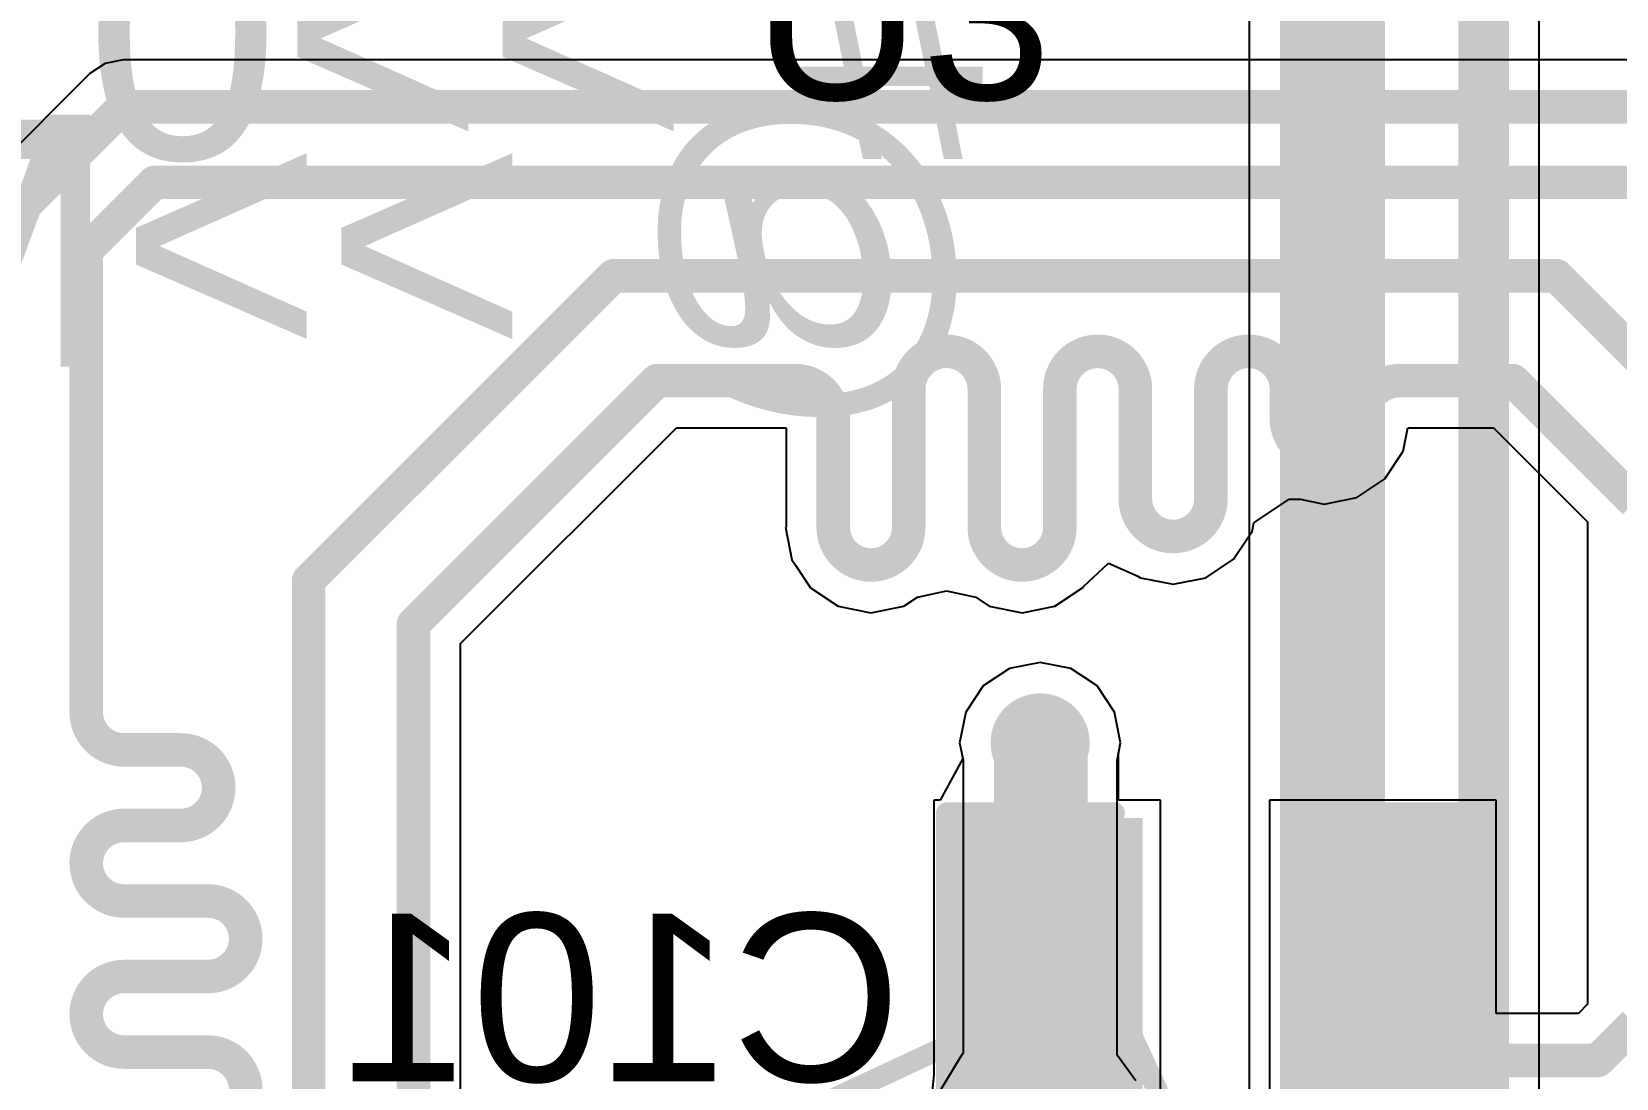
# Model space of a CAD drawing. Header units: millimetres. Extents: x -0.71 to 2.98, y -0.65 to 2.9.
# Drawn here: x -0.353 to 0.0246, y 0.5657 to 0.8152 of the extents above; entities that cross this region are included whole.
import ezdxf

# ---------------------------------------------------------------- set-up
doc = ezdxf.new("R2010")
doc.units = ezdxf.units.MM
doc.header["$MEASUREMENT"] = 0
for name, color, linetype in [('BottomLayer', 5, 'Continuous'), ('BottomOverlay', 54, 'Continuous'), ('BottomPaste', 16, 'Continuous'), ('BottomSolder', 6, 'Continuous'), ('Mechanical2', 216, 'Continuous'), ('PadHoleLayer', 156, 'Continuous'), ('TopLayer', 1, 'Continuous'), ('TopOverlay', 2, 'Continuous'), ('TopPaste', 8, 'Continuous'), ('TopSolder', 216, 'Continuous'), ('ViaHoleLayer', 16, 'Continuous')]:
    doc.layers.add(name, color=color, linetype=linetype)
doc.styles.add('Arial', font='', dxfattribs={"height": 0.2})
doc.styles.get('Arial').set_extended_font_data('Arial')

# ---------------------------------------------------------------- blocks, each defined once
blk = doc.blocks.new('SPM0687LR5H_1_184')
at = {"layer": 'BottomSolder'}
h = blk.add_hatch(color=6, dxfattribs=at)
edge = h.paths.add_edge_path()
edge.add_arc((0, -0.03594), 0.004, 0, 360)
at = {"layer": 'PadHoleLayer'}
h = blk.add_hatch(color=156, dxfattribs=at)
edge = h.paths.add_edge_path()
edge.add_arc((0, -0.03594), 0.02018, 0, 360)
at = {"layer": 'TopLayer'}
h = blk.add_hatch(color=1, dxfattribs=at)
edge = h.paths.add_edge_path()
edge.add_arc((-0.0474, 0.06705), 0.01772, 0, 360)
h = blk.add_hatch(color=1, dxfattribs=at)
edge = h.paths.add_edge_path()
edge.add_arc((0, 0.06705), 0.01772, 0, 360)
h = blk.add_hatch(color=1, dxfattribs=at)
edge = h.paths.add_edge_path()
edge.add_arc((0.0474, 0.06705), 0.01772, 0, 360)
h = blk.add_hatch(color=1, dxfattribs=at)
edge = h.paths.add_edge_path()
edge.add_arc((0, -0.03594), 0.03299, 0, 360)
h = blk.add_hatch(color=1, dxfattribs=at)
edge = h.paths.add_edge_path()
edge.add_arc((-0.0474, -0.06705), 0.01772, 0, 360)
h = blk.add_hatch(color=1, dxfattribs=at)
edge = h.paths.add_edge_path()
edge.add_arc((0.0474, -0.06705), 0.01772, 0, 360)
at = {"layer": 'TopPaste'}
h = blk.add_hatch(color=8, dxfattribs=at)
edge = h.paths.add_edge_path()
edge.add_arc((-0.0474, 0.06705), 0.01772, 0, 360)
h = blk.add_hatch(color=8, dxfattribs=at)
edge = h.paths.add_edge_path()
edge.add_arc((0, 0.06705), 0.01772, 0, 360)
h = blk.add_hatch(color=8, dxfattribs=at)
edge = h.paths.add_edge_path()
edge.add_arc((0.0474, 0.06705), 0.01772, 0, 360)
h = blk.add_hatch(color=8, dxfattribs=at)
edge = h.paths.add_edge_path()
edge.add_arc((-0.0474, -0.06705), 0.01772, 0, 360)
h = blk.add_hatch(color=8, dxfattribs=at)
edge = h.paths.add_edge_path()
edge.add_arc((0.0474, -0.06705), 0.01772, 0, 360)
at = {"layer": 'TopSolder'}
h = blk.add_hatch(color=216, dxfattribs=at)
edge = h.paths.add_edge_path()
edge.add_arc((-0.0474, 0.06705), 0.02172, 0, 360)
h = blk.add_hatch(color=216, dxfattribs=at)
edge = h.paths.add_edge_path()
edge.add_arc((0, 0.06705), 0.02172, 0, 360)
h = blk.add_hatch(color=216, dxfattribs=at)
edge = h.paths.add_edge_path()
edge.add_arc((0.0474, 0.06705), 0.02172, 0, 360)
h = blk.add_hatch(color=216, dxfattribs=at)
edge = h.paths.add_edge_path()
edge.add_arc((0, -0.03594), 0.03699, 0, 360)
h = blk.add_hatch(color=216, dxfattribs=at)
edge = h.paths.add_edge_path()
edge.add_arc((-0.0474, -0.06705), 0.02172, 0, 360)
h = blk.add_hatch(color=216, dxfattribs=at)
edge = h.paths.add_edge_path()
edge.add_arc((0.0474, -0.06705), 0.02172, 0, 360)
at = {"layer": 'TopOverlay', "const_width": 0.005}
for points in [[(-0.07402, 0.09591), (0.07402, 0.09591)], [(-0.07402, -0.10591), (-0.07402, 0.09591)], [(0.07402, -0.10591), (0.07402, 0.09591)], [(-0.08, 0.07), (-0.085, 0.075)], [(-0.085, 0.065), (-0.085, 0.075)], [(-0.085, 0.065), (-0.08, 0.07)], [(-0.07402, -0.10591), (0.07402, -0.10591)]]:
    blk.add_lwpolyline(points, dxfattribs=at)
at = {"layer": 'TopOverlay', "const_width": 0.0025}
for points in [[(-0.07527, 0.09591, 1), (-0.07277, 0.09591, 1)], [(-0.07527, 0.09591, 1), (-0.07277, 0.09591, 1)], [(0.07277, 0.09591, 1), (0.07527, 0.09591, 1)], [(0.07277, 0.09591, 1), (0.07527, 0.09591, 1)], [(-0.08625, 0.075, 1), (-0.08375, 0.075, 1)], [(-0.08625, 0.075, 1), (-0.08375, 0.075, 1)], [(-0.08125, 0.07, 1), (-0.07875, 0.07, 1)], [(-0.08125, 0.07, 1), (-0.07875, 0.07, 1)], [(-0.08625, 0.065, 1), (-0.08375, 0.065, 1)], [(-0.08625, 0.065, 1), (-0.08375, 0.065, 1)], [(-0.07527, -0.10591, 1), (-0.07277, -0.10591, 1)], [(-0.07527, -0.10591, 1), (-0.07277, -0.10591, 1)], [(0.07277, -0.10591, 1), (0.07527, -0.10591, 1)], [(0.07277, -0.10591, 1), (0.07527, -0.10591, 1)]]:
    blk.add_lwpolyline(points, format="xyb", close=True, dxfattribs=at)
blk = doc.blocks.new('CAP_0805_B_202')
at = {"layer": 'BottomLayer'}
for points in [[(-0.06, 0.03), (-0.02, 0.03), (-0.02, -0.03), (-0.06, -0.03)], [(0.02, 0.03), (0.06, 0.03), (0.06, -0.03), (0.02, -0.03)]]:
    blk.add_hatch(color=5, dxfattribs=at).paths.add_polyline_path(points)
at = {"layer": 'BottomPaste'}
for points in [[(-0.06, 0.03), (-0.02, 0.03), (-0.02, -0.03), (-0.06, -0.03)], [(0.02, 0.03), (0.06, 0.03), (0.06, -0.03), (0.02, -0.03)]]:
    blk.add_hatch(color=16, dxfattribs=at).paths.add_polyline_path(points)
at = {"layer": 'BottomSolder'}
for points in [[(-0.06276, 0.03276), (-0.01724, 0.03276), (-0.01724, -0.03276), (-0.06276, -0.03276)], [(0.01724, 0.03276), (0.06276, 0.03276), (0.06276, -0.03276), (0.01724, -0.03276)]]:
    blk.add_hatch(color=6, dxfattribs=at).paths.add_polyline_path(points)
at = {"layer": 'BottomOverlay', "const_width": 0.005}
for points in [[(-0.064, 0.034), (-0.064, -0.034)], [(-0.024, 0.034), (-0.064, 0.034)], [(0.064, 0.034), (0.024, 0.034)], [(0.064, 0.034), (0.064, -0.034)], [(-0.024, -0.034), (-0.064, -0.034)], [(0.064, -0.034), (0.024, -0.034)]]:
    blk.add_lwpolyline(points, dxfattribs=at)
at = {"layer": 'BottomOverlay', "const_width": 0.0025}
for points in [[(-0.06525, 0.034, 1), (-0.06275, 0.034, 1)], [(-0.06525, 0.034, 1), (-0.06275, 0.034, 1)], [(-0.02525, 0.034, 1), (-0.02275, 0.034, 1)], [(0.02275, 0.034, 1), (0.02525, 0.034, 1)], [(0.06275, 0.034, 1), (0.06525, 0.034, 1)], [(0.06275, 0.034, 1), (0.06525, 0.034, 1)], [(-0.06525, -0.034, 1), (-0.06275, -0.034, 1)], [(-0.06525, -0.034, 1), (-0.06275, -0.034, 1)], [(-0.02525, -0.034, 1), (-0.02275, -0.034, 1)], [(0.02275, -0.034, 1), (0.02525, -0.034, 1)], [(0.06275, -0.034, 1), (0.06525, -0.034, 1)], [(0.06275, -0.034, 1), (0.06525, -0.034, 1)]]:
    blk.add_lwpolyline(points, format="xyb", close=True, dxfattribs=at)

msp = doc.modelspace()

# ---------------------------------------------------------------- hatches: boundary and pattern name
at = {"layer": 'BottomLayer'}
h = msp.add_hatch(color=5, dxfattribs=at)
edge = h.paths.add_edge_path()
edge.add_arc((-0.11269, 0.64569), 0.01181, 0, 360)
at = {"layer": 'BottomSolder'}
h = msp.add_hatch(color=6, dxfattribs=at)
edge = h.paths.add_edge_path()
edge.add_arc((-0.11269, 0.64569), 0.00791, 0, 360)
at = {"layer": 'TopLayer'}
h = msp.add_hatch(color=1, dxfattribs=at)
edge = h.paths.add_edge_path()
edge.add_arc((-0.11269, 0.64569), 0.01181, 0, 360)
at = {"layer": 'TopSolder'}
h = msp.add_hatch(color=216, dxfattribs=at)
edge = h.paths.add_edge_path()
edge.add_arc((-0.11269, 0.64569), 0.00791, 0, 360)
at = {"layer": 'ViaHoleLayer'}
h = msp.add_hatch(color=16, dxfattribs=at)
edge = h.paths.add_edge_path()
edge.add_arc((-0.11269, 0.64569), 0.00591, 0, 360)

# ---------------------------------------------------------------- linework, layer by layer
at = {"layer": 'BottomLayer'}
for p, q in [((-0.33118, 0.80849), (-0.33548, 0.80763)), ((0.06973, 0.80849), (-0.33118, 0.80849)), ((-0.33118, 0.80849), (-0.33118, 0.80849)), ((-0.33911, 0.8052), (-0.36593, 0.77839)), ((-0.33548, 0.80763), (-0.33911, 0.8052)), ((-0.33911, 0.8052), (-0.33911, 0.8052)), ((-0.25078, 0.66935), (-0.19935, 0.72078)), ((-0.19935, 0.72078), (-0.17321, 0.72078)), ((-0.17321, 0.72078), (-0.17321, 0.69708)), ((-0.02616, 0.7152), (-0.02505, 0.72078)), ((-0.02505, 0.72078), (-0.00465, 0.72078)), ((-0.00465, 0.72078), (0.01778, 0.69835)), ((-0.03058, 0.70858), (-0.02616, 0.7152)), ((-0.03719, 0.70416), (-0.03058, 0.70858)), ((-0.06175, 0.69811), (-0.05338, 0.70377)), ((-0.05338, 0.70377), (-0.05066, 0.70373)), ((-0.05066, 0.70373), (-0.045, 0.70261)), ((-0.045, 0.70261), (-0.03719, 0.70416)), ((-0.17321, 0.69708), (-0.17339, 0.69708)), ((-0.17339, 0.69708), (-0.17184, 0.68927)), ((-0.06301, 0.69478), (-0.06216, 0.69606)), ((-0.06216, 0.69606), (-0.06175, 0.69811)), ((0.01778, 0.69835), (0.01778, 0.58343)), ((-0.06658, 0.68944), (-0.06301, 0.69478)), ((-0.17184, 0.68927), (-0.17099, 0.688)), ((-0.17099, 0.688), (-0.16742, 0.68266)), ((-0.10237, 0.68297), (-0.09642, 0.68851)), ((-0.09642, 0.68851), (-0.08955, 0.68552)), ((-0.07319, 0.68502), (-0.06658, 0.68944)), ((-0.08955, 0.68552), (-0.0888, 0.68502)), ((-0.0888, 0.68502), (-0.081, 0.68347)), ((-0.081, 0.68347), (-0.07319, 0.68502)), ((-0.16742, 0.68266), (-0.1608, 0.67824)), ((-0.14519, 0.67824), (-0.14194, 0.68041)), ((-0.14194, 0.68041), (-0.135, 0.68189)), ((-0.135, 0.68189), (-0.12805, 0.68041)), ((-0.12805, 0.68041), (-0.1248, 0.67824)), ((-0.10919, 0.67824), (-0.10258, 0.68266)), ((-0.10258, 0.68266), (-0.10237, 0.68297)), ((-0.1608, 0.67824), (-0.153, 0.67668)), ((-0.153, 0.67668), (-0.14519, 0.67824)), ((-0.1248, 0.67824), (-0.117, 0.67668)), ((-0.117, 0.67668), (-0.10919, 0.67824)), ((-0.25078, 0.33532), (-0.25078, 0.66935)), ((-0.11269, 0.66487), (-0.12003, 0.66341)), ((-0.10535, 0.66341), (-0.11269, 0.66487)), ((-0.12003, 0.66341), (-0.12625, 0.65925)), ((-0.09913, 0.65925), (-0.10535, 0.66341)), ((-0.12625, 0.65925), (-0.13041, 0.65303)), ((-0.09497, 0.65303), (-0.09913, 0.65925)), ((-0.13041, 0.65303), (-0.13187, 0.64569)), ((-0.09351, 0.64569), (-0.09497, 0.65303)), ((-0.13114, 0.642), (-0.13652, 0.632)), ((-0.13187, 0.64569), (-0.13114, 0.642)), ((-0.09403, 0.64309), (-0.09351, 0.64569)), ((-0.09403, 0.632), (-0.09403, 0.64309)), ((-0.13652, 0.632), (-0.138, 0.632)), ((-0.138, 0.632), (-0.138, 0.56659)), ((-0.084, 0.632), (-0.09403, 0.632)), ((-0.084, 0.56659), (-0.084, 0.632)), ((-0.004, 0.632), (-0.058, 0.632)), ((-0.058, 0.632), (-0.058, 0.558)), ((-0.004, 0.58122), (-0.004, 0.632)), ((0.01778, 0.58343), (0.01557, 0.58122)), ((0.01557, 0.58122), (-0.004, 0.58122)), ((-0.138, 0.56659), (-0.139, 0.557)), ((-0.084, 0.558), (-0.084, 0.56659))]:
    msp.add_line(p, q, dxfattribs=at)
for points, const_width in [([(-0.358, 0.77046), (-0.33118, 0.79727)], 0.008), ([(-0.33118, 0.79727), (0.06973, 0.79727)], 0.008), ([(-0.34, 0.763), (-0.32373, 0.77927)], 0.008), ([(-0.32373, 0.77927), (0.06227, 0.77927)], 0.008), ([(-0.34, 0.679), (-0.34, 0.763)], 0.008), ([(-0.287, 0.68436), (-0.21436, 0.757)], 0.008), ([(-0.21436, 0.757), (0.01036, 0.757)], 0.008), ([(0.01036, 0.757), (0.01036, 0.757)], 0.008), ([(0.01036, 0.757), (0.054, 0.71336)], 0.008), ([(-0.262, 0.674), (-0.204, 0.732)], 0.008), ([(-0.204, 0.732), (-0.193, 0.732)], 0.008), ([(-0.193, 0.732), (-0.171, 0.732)], 0.008), ([(-0.144, 0.69708), (-0.144, 0.73)], 0.008), ([(-0.126, 0.69708), (-0.126, 0.73)], 0.008), ([(-0.108, 0.69708), (-0.108, 0.73)], 0.008), ([(-0.09, 0.70386), (-0.09, 0.73)], 0.008), ([(-0.072, 0.70386), (-0.072, 0.73)], 0.008), ([(-0.054, 0.723), (-0.054, 0.73)], 0.008), ([(-0.027, 0.732), (-0.001, 0.732)], 0.008), ([(-0.001, 0.732), (0, 0.732)], 0.008), ([(0, 0.732), (0.029, 0.703)], 0.008), ([(-0.162, 0.69708), (-0.162, 0.723)], 0.008), ([(-0.036, 0.723), (-0.036, 0.723)], 0.008), ([(-0.287, 0.32031), (-0.287, 0.68436)], 0.008), ([(-0.34, 0.653), (-0.34, 0.679)], 0.008), ([(-0.262, 0.33067), (-0.262, 0.674)], 0.008), ([(-0.11269, 0.64569), (-0.11238, 0.64538)], 0.022), ([(-0.11238, 0.59638), (-0.11238, 0.64538)], 0.022), ([(-0.331, 0.644), (-0.31744, 0.644)], 0.008), ([(-0.331, 0.626), (-0.31744, 0.626)], 0.008), ([(-0.331, 0.608), (-0.311, 0.608)], 0.008), ([(-0.11238, 0.59638), (-0.111, 0.595)], 0.022), ([(-0.031, 0.585), (-0.031, 0.595)], 0.008), ([(-0.331, 0.59), (-0.311, 0.59)], 0.008), ([(-0.031, 0.585), (-0.0185, 0.5725)], 0.008), ([(0.02021, 0.57), (0.029, 0.57879)], 0.008), ([(-0.331, 0.572), (-0.311, 0.572)], 0.008), ([(-0.0185, 0.5725), (-0.01221, 0.5725)], 0.008), ([(-0.01221, 0.5725), (-0.00971, 0.57)], 0.008), ([(-0.00971, 0.57), (0.02021, 0.57)], 0.008)]:
    msp.add_lwpolyline(points, dxfattribs=dict(at, const_width=const_width))
for points, const_width in [([(-0.33318, 0.79727, 1), (-0.32918, 0.79727, 1)], 0.004), ([(-0.33318, 0.79727, 1), (-0.32918, 0.79727, 1)], 0.004), ([(-0.32573, 0.77927, 1), (-0.32173, 0.77927, 1)], 0.004), ([(-0.32573, 0.77927, 1), (-0.32173, 0.77927, 1)], 0.004), ([(-0.342, 0.763, 1), (-0.338, 0.763, 1)], 0.004), ([(-0.342, 0.763, 1), (-0.338, 0.763, 1)], 0.004), ([(-0.21636, 0.757, 1), (-0.21236, 0.757, 1)], 0.004), ([(-0.21636, 0.757, 1), (-0.21236, 0.757, 1)], 0.004), ([(0.00836, 0.757, 1), (0.01236, 0.757, 1)], 0.004), ([(0.00836, 0.757, 1), (0.01236, 0.757, 1)], 0.004), ([(0.00836, 0.757, 1), (0.01236, 0.757, 1)], 0.004), ([(0.00836, 0.757, 1), (0.01236, 0.757, 1)], 0.004), ([(-0.206, 0.732, 1), (-0.202, 0.732, 1)], 0.004), ([(-0.206, 0.732, 1), (-0.202, 0.732, 1)], 0.004), ([(-0.195, 0.732, 1), (-0.191, 0.732, 1)], 0.004), ([(-0.195, 0.732, 1), (-0.191, 0.732, 1)], 0.004), ([(-0.173, 0.732, 1), (-0.169, 0.732, 1)], 0.004), ([(-0.173, 0.732, 1), (-0.169, 0.732, 1)], 0.004), ([(-0.146, 0.73, 1), (-0.142, 0.73, 1)], 0.004), ([(-0.146, 0.73, 1), (-0.142, 0.73, 1)], 0.004), ([(-0.128, 0.73, 1), (-0.124, 0.73, 1)], 0.004), ([(-0.128, 0.73, 1), (-0.124, 0.73, 1)], 0.004), ([(-0.11, 0.73, 1), (-0.106, 0.73, 1)], 0.004), ([(-0.11, 0.73, 1), (-0.106, 0.73, 1)], 0.004), ([(-0.092, 0.73, 1), (-0.088, 0.73, 1)], 0.004), ([(-0.092, 0.73, 1), (-0.088, 0.73, 1)], 0.004), ([(-0.074, 0.73, 1), (-0.07, 0.73, 1)], 0.004), ([(-0.074, 0.73, 1), (-0.07, 0.73, 1)], 0.004), ([(-0.056, 0.73, 1), (-0.052, 0.73, 1)], 0.004), ([(-0.056, 0.73, 1), (-0.052, 0.73, 1)], 0.004), ([(-0.029, 0.732, 1), (-0.025, 0.732, 1)], 0.004), ([(-0.029, 0.732, 1), (-0.025, 0.732, 1)], 0.004), ([(-0.003, 0.732, 1), (0.001, 0.732, 1)], 0.004), ([(-0.003, 0.732, 1), (0.001, 0.732, 1)], 0.004), ([(-0.002, 0.732, 1), (0.002, 0.732, 1)], 0.004), ([(-0.002, 0.732, 1), (0.002, 0.732, 1)], 0.004), ([(-0.164, 0.723, 1), (-0.16, 0.723, 1)], 0.004), ([(-0.164, 0.723, 1), (-0.16, 0.723, 1)], 0.004), ([(-0.056, 0.723, 1), (-0.052, 0.723, 1)], 0.004), ([(-0.056, 0.723, 1), (-0.052, 0.723, 1)], 0.004), ([(-0.038, 0.723, 1), (-0.034, 0.723, 1)], 0.004), ([(-0.038, 0.723, 1), (-0.034, 0.723, 1)], 0.004), ([(-0.038, 0.723, 1), (-0.034, 0.723, 1)], 0.004), ([(-0.038, 0.723, 1), (-0.034, 0.723, 1)], 0.004), ([(-0.092, 0.70386, 1), (-0.088, 0.70386, 1)], 0.004), ([(-0.092, 0.70386, 1), (-0.088, 0.70386, 1)], 0.004), ([(-0.074, 0.70386, 1), (-0.07, 0.70386, 1)], 0.004), ([(-0.074, 0.70386, 1), (-0.07, 0.70386, 1)], 0.004), ([(-0.164, 0.69708, 1), (-0.16, 0.69708, 1)], 0.004), ([(-0.164, 0.69708, 1), (-0.16, 0.69708, 1)], 0.004), ([(-0.146, 0.69708, 1), (-0.142, 0.69708, 1)], 0.004), ([(-0.146, 0.69708, 1), (-0.142, 0.69708, 1)], 0.004), ([(-0.128, 0.69708, 1), (-0.124, 0.69708, 1)], 0.004), ([(-0.128, 0.69708, 1), (-0.124, 0.69708, 1)], 0.004), ([(-0.11, 0.69708, 1), (-0.106, 0.69708, 1)], 0.004), ([(-0.11, 0.69708, 1), (-0.106, 0.69708, 1)], 0.004), ([(-0.289, 0.68436, 1), (-0.285, 0.68436, 1)], 0.004), ([(-0.289, 0.68436, 1), (-0.285, 0.68436, 1)], 0.004), ([(-0.342, 0.679, 1), (-0.338, 0.679, 1)], 0.004), ([(-0.342, 0.679, 1), (-0.338, 0.679, 1)], 0.004), ([(-0.264, 0.674, 1), (-0.26, 0.674, 1)], 0.004), ([(-0.264, 0.674, 1), (-0.26, 0.674, 1)], 0.004), ([(-0.342, 0.653, 1), (-0.338, 0.653, 1)], 0.004), ([(-0.342, 0.653, 1), (-0.338, 0.653, 1)], 0.004), ([(-0.11819, 0.64569, 1), (-0.10719, 0.64569, 1)], 0.011), ([(-0.11788, 0.64538, 1), (-0.10688, 0.64538, 1)], 0.011), ([(-0.11788, 0.64538, 1), (-0.10688, 0.64538, 1)], 0.011), ([(-0.333, 0.644, 1), (-0.329, 0.644, 1)], 0.004), ([(-0.333, 0.644, 1), (-0.329, 0.644, 1)], 0.004), ([(-0.31944, 0.644, 1), (-0.31544, 0.644, 1)], 0.004), ([(-0.31944, 0.644, 1), (-0.31544, 0.644, 1)], 0.004), ([(-0.333, 0.626, 1), (-0.329, 0.626, 1)], 0.004), ([(-0.333, 0.626, 1), (-0.329, 0.626, 1)], 0.004), ([(-0.31944, 0.626, 1), (-0.31544, 0.626, 1)], 0.004), ([(-0.31944, 0.626, 1), (-0.31544, 0.626, 1)], 0.004), ([(-0.333, 0.608, 1), (-0.329, 0.608, 1)], 0.004), ([(-0.333, 0.608, 1), (-0.329, 0.608, 1)], 0.004), ([(-0.313, 0.608, 1), (-0.309, 0.608, 1)], 0.004), ([(-0.313, 0.608, 1), (-0.309, 0.608, 1)], 0.004), ([(-0.11788, 0.59638, 1), (-0.10688, 0.59638, 1)], 0.011), ([(-0.11788, 0.59638, 1), (-0.10688, 0.59638, 1)], 0.011), ([(-0.1165, 0.595, 1), (-0.1055, 0.595, 1)], 0.011), ([(-0.033, 0.595, 1), (-0.029, 0.595, 1)], 0.004), ([(-0.333, 0.59, 1), (-0.329, 0.59, 1)], 0.004), ([(-0.333, 0.59, 1), (-0.329, 0.59, 1)], 0.004), ([(-0.313, 0.59, 1), (-0.309, 0.59, 1)], 0.004), ([(-0.313, 0.59, 1), (-0.309, 0.59, 1)], 0.004), ([(-0.033, 0.585, 1), (-0.029, 0.585, 1)], 0.004), ([(-0.033, 0.585, 1), (-0.029, 0.585, 1)], 0.004), ([(-0.333, 0.572, 1), (-0.329, 0.572, 1)], 0.004), ([(-0.333, 0.572, 1), (-0.329, 0.572, 1)], 0.004), ([(-0.313, 0.572, 1), (-0.309, 0.572, 1)], 0.004), ([(-0.313, 0.572, 1), (-0.309, 0.572, 1)], 0.004), ([(-0.0205, 0.5725, 1), (-0.0165, 0.5725, 1)], 0.004), ([(-0.0205, 0.5725, 1), (-0.0165, 0.5725, 1)], 0.004), ([(-0.01421, 0.5725, 1), (-0.01021, 0.5725, 1)], 0.004), ([(-0.01421, 0.5725, 1), (-0.01021, 0.5725, 1)], 0.004), ([(-0.01171, 0.57, 1), (-0.00771, 0.57, 1)], 0.004), ([(-0.01171, 0.57, 1), (-0.00771, 0.57, 1)], 0.004), ([(0.01821, 0.57, 1), (0.02221, 0.57, 1)], 0.004), ([(0.01821, 0.57, 1), (0.02221, 0.57, 1)], 0.004)]:
    msp.add_lwpolyline(points, format="xyb", close=True, dxfattribs=dict(at, const_width=const_width))
at = {"layer": 'BottomLayer', "const_width": 0.008}
for points in [[(-0.144, 0.73, -1), (-0.126, 0.73)], [(-0.108, 0.73, -1), (-0.09, 0.73)], [(-0.072, 0.73, -1), (-0.054, 0.73)], [(-0.171, 0.732, -0.414214), (-0.162, 0.723)], [(-0.036, 0.723, -0.414214), (-0.027, 0.732)], [(-0.036, 0.723, -1), (-0.054, 0.723)], [(-0.072, 0.70386, -1), (-0.09, 0.70386)], [(-0.144, 0.69708, -1), (-0.162, 0.69708)], [(-0.108, 0.69708, -1), (-0.126, 0.69708)], [(-0.331, 0.644, -0.414214), (-0.34, 0.653)], [(-0.31744, 0.644, -1), (-0.31744, 0.626)], [(-0.331, 0.608, -1), (-0.331, 0.626)], [(-0.311, 0.608, -1), (-0.311, 0.59)], [(-0.331, 0.572, -1), (-0.331, 0.59)], [(-0.311, 0.572, -1), (-0.311, 0.554)]]:
    msp.add_lwpolyline(points, format="xyb", dxfattribs=at)
at = {"layer": 'Mechanical2', "const_width": 0.01}
msp.add_lwpolyline([(2.97335, 1.12706, 1), (-0.56996, 1.12706, 1)], format="xyb", close=True, dxfattribs=at)
at = {"layer": 'TopLayer'}
for p, q in [((0.00625, 0.37749), (0.00625, 1.166)), ((-0.06288, 0.85705), (-0.06288, 0.52963)), ((-0.11269, 0.66487), (-0.12003, 0.66341)), ((-0.10535, 0.66341), (-0.11269, 0.66487)), ((-0.12003, 0.66341), (-0.12625, 0.65925)), ((-0.09913, 0.65925), (-0.10535, 0.66341)), ((-0.12625, 0.65925), (-0.13041, 0.65303)), ((-0.09497, 0.65303), (-0.09913, 0.65925)), ((-0.13041, 0.65303), (-0.13187, 0.64569)), ((-0.09351, 0.64569), (-0.09497, 0.65303)), ((-0.13187, 0.64569), (-0.13104, 0.64153)), ((-0.09434, 0.64153), (-0.09351, 0.64569)), ((-0.13104, 0.64153), (-0.13104, 0.57168)), ((-0.09434, 0.57126), (-0.09434, 0.64153)), ((-0.13127, 0.57151), (-0.13637, 0.56311)), ((-0.13104, 0.57168), (-0.13127, 0.57151)), ((-0.08985, 0.56514), (-0.09434, 0.57126))]:
    msp.add_line(p, q, dxfattribs=at)
for points, const_width in [([(-0.007, 0.372), (-0.007, 1.166)], 0.012), ([(-0.043, 0.49819), (-0.043, 0.975)], 0.025), ([(-0.11269, 0.55449), (-0.11269, 0.64569)], 0.022)]:
    msp.add_lwpolyline(points, dxfattribs=dict(at, const_width=const_width))
at = {"layer": 'TopLayer', "const_width": 0.011}
msp.add_lwpolyline([(-0.11819, 0.64569, 1), (-0.10719, 0.64569, 1)], format="xyb", close=True, dxfattribs=at)

# ---------------------------------------------------------------- block references
for name, p, rotation in [('CAP_0805_B_202', (-0.071, 0.595), 180), ('SPM0687LR5H_1_184', (-0.15342, 0.48319), 295)]:
    msp.add_blockref(name, p, dxfattribs=dict(rotation=rotation))

# ---------------------------------------------------------------- texts
at = {"layer": 'BottomOverlay', "style": 'Arial', "text_generation_flag": 2}
for s, p in [('# >>0.1uF 0603', (-0.126, 0.78486)), ('@ >>MK1-MK8', (-0.126, 0.73538))]:
    msp.add_text(s, height=0.06, rotation=360, dxfattribs=at).set_placement(p)
msp.add_text('C101', height=0.04, dxfattribs=at).set_placement((-0.14569, 0.56501))
at = {"layer": 'TopOverlay', "style": 'Arial'}
msp.add_text('U3', height=0.04, dxfattribs=at).set_placement((-0.18132, 0.79901))

doc.saveas('drawing.dxf')
